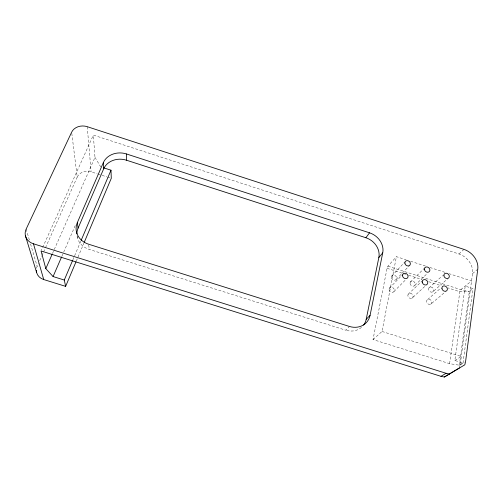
<?xml version="1.0" encoding="UTF-8"?>
<svg xmlns="http://www.w3.org/2000/svg" width="503" height="503" viewBox="0 0 503 503"><rect width="100%" height="100%" fill="white"/><g stroke="black" fill="none" stroke-linecap="round" stroke-linejoin="round"><path stroke-width="0.38" stroke-dasharray="2.52 1.89" d="M463.005 363.034L472.952 288.577L465.218 286.081L454.85 360.462L463.005 363.034L459.333 365.197L449.607 363.675L373.012 339.556L387.065 268.313L387.932 266.2L396.402 256.662L406.072 259.787M459.434 367.938L460.201 364.782L472.55 273.557A17.184 14.053 41.6 0 0 458.975 253.977L93.344 135.1L41.384 250.261M459.333 365.197L469.362 291.407L472.952 288.577M449.607 363.675L459.861 291.734L460.811 289.659L471.55 280.938L449.229 273.726M373.012 339.556L382.029 331.458L396.402 256.662M76.286 261.151L83.894 243.144M72.885 259.806L80.876 241.019M61.794 256.48L63.353 252.896M63.667 252.179L75.494 224.942M52.469 253.55L94.985 157.37L93.344 135.1M36.505 268.262A11.758 10.324 -9.5 0 1 37.153 266.288L38.435 263.434M39.718 260.579L41.642 256.297M41.963 255.581L43.239 252.726M43.56 252.016L45.163 248.444M45.484 247.734L77.21 177.087L71.652 132.176M391.818 275.971L404.77 262.069M77.085 236.435A18.831 16.524 -1.2 0 0 89.257 249.425L345.8 330.207L349.378 326.441M396.251 279.36L409.429 265.603M389.479 288.125L402.953 274.154M393.943 291.551L405.468 279.945M410.435 281.931L424.821 267.803M414.856 285.346L427.229 273.525M408.21 294.192L422.608 280.555M458.975 253.977L463.948 249.381M412.089 298.134A2.823 2.402 42.2 0 0 411.498 293.639A2.823 2.402 42.2 0 0 407.87 295.764A2.823 2.402 42.2 0 0 412.089 298.134L426.148 285.195M428.971 287.905L442.565 275.631M432.737 291.897A2.798 2.345 42.5 0 0 432.234 287.464A2.798 2.345 42.5 0 0 428.606 289.432A2.798 2.345 42.5 0 0 432.737 291.897L447.664 278.775M427.651 299.499L440.641 288.213M430.75 304.164A2.829 2.383 43.6 0 0 430.254 299.662A2.829 2.383 43.6 0 0 426.588 301.674A2.829 2.383 43.6 0 0 430.75 304.164L445.696 291.539M472.55 273.557L477.775 269.218M454.85 360.462L461.32 356.501L382.029 331.458M460.201 364.782L464.231 362.405M387.932 266.2L460.811 289.659L469.362 291.407L459.861 291.734L447.978 287.911M77.21 177.087A10.84 9.173 1.3 0 1 91.131 171.831L97.098 173.749M97.846 173.994L106.806 176.874M107.548 177.113L109.786 177.836M387.065 268.313L402.664 273.33M403.406 273.569L405.632 274.286M408.606 275.242L421.979 279.542M428.663 281.693L441.288 285.754M410.536 261.227L425.419 266.037M429.883 267.477L444.765 272.286M94.985 157.37L100.713 166.883M26.143 229.11L29.664 241.006M30.545 243.98L37.153 266.288M77.141 236.184L77.368 237.718M88.754 244.974L89.257 249.425M87.226 126.681L91.131 171.831M361.5 327.384A18.089 16.071 40.8 0 1 345.8 330.207M389.064 289.671A2.817 2.414 40.6 0 0 393.227 292.168A2.817 2.414 40.6 0 0 392.837 287.685A2.817 2.414 40.6 0 0 389.064 289.671M391.416 277.493A2.785 2.377 39.5 0 0 395.54 279.964A2.785 2.377 39.5 0 0 395.144 275.55A2.785 2.377 39.5 0 0 391.416 277.493M410.039 283.453A2.792 2.364 41.1 0 0 414.151 285.949A2.792 2.364 41.1 0 0 413.743 281.529A2.792 2.364 41.1 0 0 410.039 283.453"/><path stroke-width="0.75" d="M76.877 233.832A18.831 16.524 -1.2 0 1 78.097 228.098L103.681 168.801A17.901 15.197 4.9 0 1 126.435 160.193L126.46 153.956L369.535 232.814A17.504 14.945 34.9 0 1 382.733 252.858L370.063 315.381L366.203 319.273A18.089 16.071 40.8 0 1 363.644 325.064M366.203 319.273L378.847 257.523L382.733 252.858M36.304 270.3A11.758 10.324 -9.5 0 0 43.723 279.549L65.635 286.364L75.978 261.874M84.196 242.421L111.282 178.314L110.993 170.203L103.649 167.832M65.635 286.364L64.277 280.039L72.577 260.529M81.178 240.296L110.993 170.203M78.097 228.098L77.33 222.603L103.348 162.62A18.183 15.373 5.1 0 1 126.46 153.956M64.277 280.039L53.079 276.549L61.485 257.196M53.079 276.549L45.811 268.621L52.155 254.267M378.847 257.523A17.24 14.788 35.1 0 0 365.882 237.737L369.535 232.814M45.811 268.621L41.057 250.978L440.974 376.319L444.331 377.03L459.434 367.938M444.331 377.03L464.81 364.813L465.571 361.613L477.775 269.218A17.442 14.197 41.4 0 0 463.948 249.381L87.226 126.681A12.122 9.947 3.1 0 0 71.652 132.176L26.143 229.11A13.248 11.374 -6.8 0 0 33.462 243.792L43.723 279.549M440.974 376.319L446.104 373.295L449.512 374.018M33.462 243.792L446.104 373.295M126.435 160.193L365.882 237.737M25.42 235.737L36.556 272.312M103.348 162.62L103.681 168.801M370.063 315.381A18.378 16.266 40.5 0 1 349.378 326.441L88.666 244.232A19.145 16.737 -0.9 0 1 77.33 222.603M404.877 263.094A2.93 2.465 39 0 0 409.222 265.678A2.93 2.465 39 0 0 408.763 261.088A2.93 2.465 39 0 0 404.877 263.094M402.532 275.763A2.961 2.509 40 0 0 406.914 278.379A2.961 2.509 40 0 0 406.462 273.707A2.961 2.509 40 0 0 402.532 275.763M424.419 269.382A2.936 2.446 40.5 0 0 428.745 271.997A2.936 2.446 40.5 0 0 428.273 267.395A2.936 2.446 40.5 0 0 424.419 269.382M422.269 282.189A2.968 2.49 41.5 0 0 426.707 284.679A2.968 2.49 41.5 0 0 426.047 279.989A2.968 2.49 41.5 0 0 422.269 282.189M443.898 275.688A2.943 2.427 41.8 0 0 448.236 278.266A2.943 2.427 41.8 0 0 447.67 273.657A2.943 2.427 41.8 0 0 443.898 275.688M441.917 288.42A2.974 2.471 42.9 0 0 446.293 291.036A2.974 2.471 42.9 0 0 445.727 286.345A2.974 2.471 42.9 0 0 441.917 288.42"/></g></svg>
